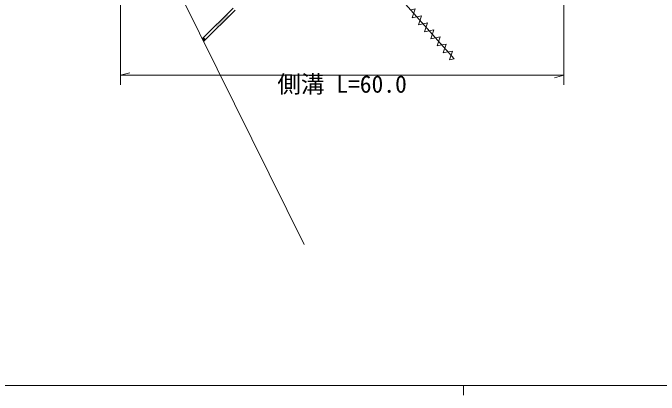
# Model space of a CAD drawing. Units: millimetres, scale not verified. Extents: x 40000 to 680000, y 20000 to 380000.
# Drawn here: x 120219 to 188721, y 204000 to 244480 of the extents above; entities that cross this region are included whole.
import ezdxf
from ezdxf.enums import TextEntityAlignment as Align

# ---------------------------------------------------------------- set-up
doc = ezdxf.new("R2010")
doc.units = ezdxf.units.MM
doc.header["$LTSCALE"] = 1000
for name, color, linetype, lineweight in [('M-BGD', 7, 'Continuous', 13), ('M-BMK-SRVR', 3, 'Continuous', 13), ('M-STR-HTXT', 7, 'Continuous', 13), ('M-TTL-BAND', 7, 'Continuous', 13)]:
    doc.layers.add(name, color=color, linetype=linetype, lineweight=lineweight)
doc.styles.add('ＭＳ ゴシック', font='')
doc.styles.get('ＭＳ ゴシック').set_extended_font_data('MS Gothic')

msp = doc.modelspace()

# ---------------------------------------------------------------- hatches: boundary and pattern name
at = {"layer": 'M-BGD'}
for points in [[(141910, 242920), (143159, 244151), (142949, 244365), (141699, 243134)], [(140292, 241748), (140432, 241466), (140660, 241690), (140449, 241904)]]:
    msp.add_hatch(color=256, dxfattribs=at).paths.add_polyline_path(points)

# ---------------------------------------------------------------- linework, layer by layer
for p, q in [((153857, 254489), (166980, 239602)), ((140292, 241748), (143574, 244981)), ((140432, 241466), (143784, 244766))]:
    msp.add_line(p, q, dxfattribs=at)
for points in [[(162387, 244812), (162873, 244910), (162557, 243970), (163043, 244068)], [(163043, 244068), (163529, 244166), (163213, 243225), (163699, 243323)], [(163699, 243323), (164185, 243421), (163869, 242481), (164355, 242579)], [(164355, 242579), (164842, 242677), (164525, 241737), (165011, 241835)], [(165011, 241835), (165498, 241933), (165181, 240992), (165667, 241090)], [(165667, 241090), (166154, 241188), (165837, 240248), (166324, 240346)], [(166324, 240346), (166810, 240444), (166493, 239504), (166980, 239602)]]:
    msp.add_lwpolyline(points, dxfattribs=at)
at = {"layer": 'M-BMK-SRVR'}
msp.add_line((106645, 309531), (151108, 219959), dxfattribs=at)
at = {"layer": 'M-STR-HTXT'}
for p, q in [((131609, 249960), (131609, 236871)), ((178622, 249279), (178622, 236871)), ((131609, 237871), (132609, 238121)), ((131609, 237871), (178622, 237871)), ((178622, 237871), (177622, 237621))]:
    msp.add_line(p, q, dxfattribs=at)
at = {"layer": 'M-TTL-BAND'}
for p, q in [((40000, 205000), (579000, 205000)), ((168000, 205000), (168000, 204000))]:
    msp.add_line(p, q, dxfattribs=at)

# ---------------------------------------------------------------- texts
at = {"layer": 'M-STR-HTXT', "style": 'ＭＳ ゴシック'}
msp.add_text('側溝 L=60.0', height=1833, dxfattribs=at).set_placement((155115, 237861), align=Align.TOP_CENTER)

doc.saveas('drawing.dxf')
